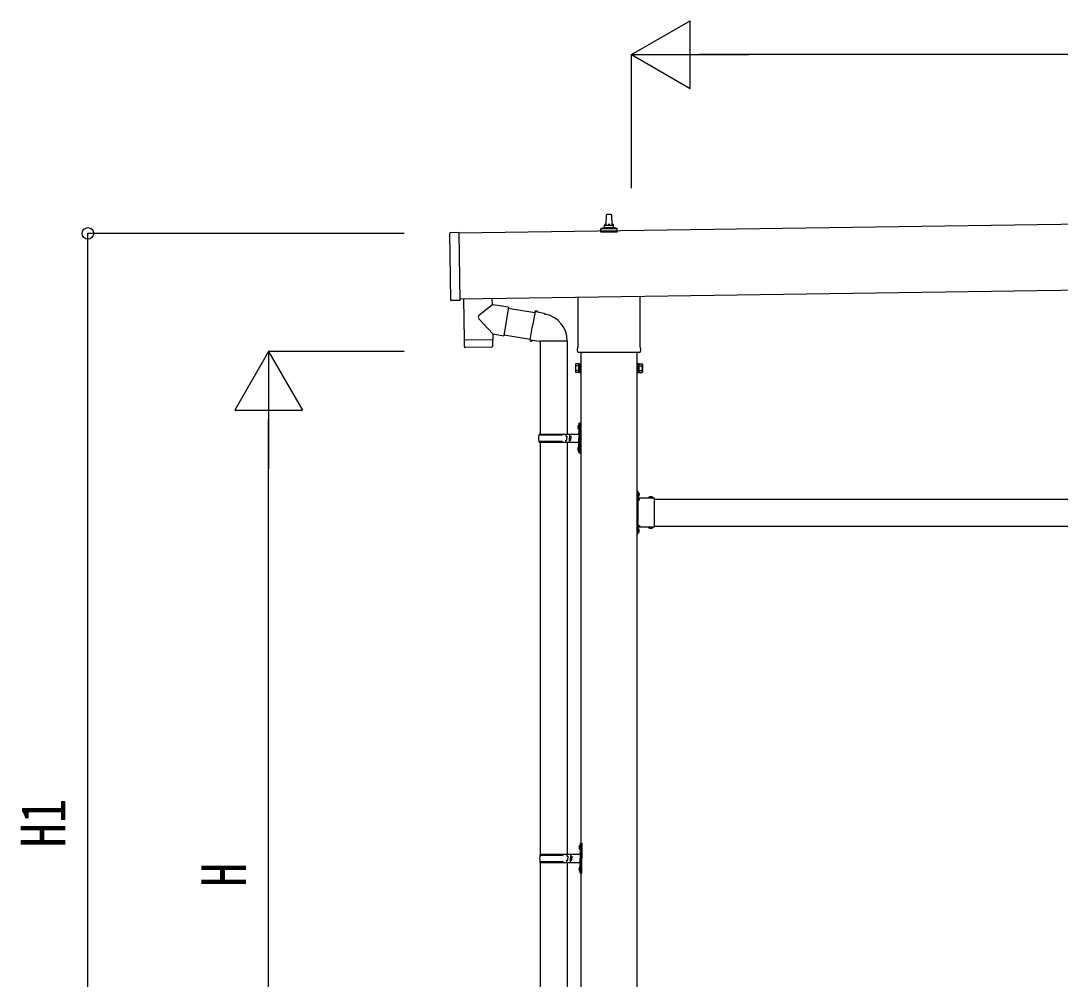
# Model space of a CAD drawing. Units: millimetres, scale not verified. Extents: x -12615 to 12615, y -8910 to 8910.
# Drawn here: x -6467 to -4166, y -2511 to -388 of the extents above; entities that cross this region are included whole.
import ezdxf
from ezdxf.enums import TextEntityAlignment as Align

# ---------------------------------------------------------------- set-up
doc = ezdxf.new("R2010")
doc.units = ezdxf.units.MM
doc.header["$LTSCALE"] = 40
for name, color, linetype in [('0-5_YKK_13', 4, 'Continuous'), ('0-6_YKK_A1', 4, 'Continuous'), ('0-7_YKK_D', 6, 'Continuous')]:
    doc.layers.add(name, color=color, linetype=linetype)
doc.styles.add('ＭＳ ゴシック', font='')
doc.styles.get('ＭＳ ゴシック').set_extended_font_data('MS Gothic')

msp = doc.modelspace()

# ---------------------------------------------------------------- linework, layer by layer
at = {"layer": '0-5_YKK_13'}
for p, q in [((-5170.94, -841.11), (-5170.21, -817.59)), ((-5169.21, -816.61), (-5160.67, -816.61)), ((-5159.67, -817.59), (-5158.94, -841.11)), ((-5183.19, -856.61), (-5183.19, -848.9)), ((-5182.81, -848.11), (-5147.07, -848.11)), ((-5182.43, -847.92), (-5175.7, -846.29)), ((-5175.32, -846.11), (-5154.56, -846.11)), ((-5174.94, -845.32), (-5174.94, -841.11)), ((-5173.94, -841.11), (-5155.94, -841.11)), ((-5154.94, -845.32), (-5154.94, -841.11)), ((-5147.45, -847.92), (-5154.18, -846.29)), ((-5146.69, -856.61), (-5146.69, -848.9)), ((-5515.14, -1006.56), (-5517.25, -858.57)), ((-5497.27, -857.29), (-5516.26, -857.56)), ((-5146.69, -856.61), (-5183.19, -856.61)), ((-5422.99, -1016.96), (-5423.2, -1002.66)), ((-5233.24, -1110.6), (-5233.24, -999.95)), ((-5096.64, -998), (-5096.64, -1110.6)), ((-5422.99, -1016.96), (-5452.76, -1041.2)), ((-5387.49, -1022.7), (-5422.99, -1016.96)), ((-5387.49, -1022.7), (-5397.66, -1085.58)), ((-5387.79, -1024.52), (-5328.81, -1033.92)), ((-5328.49, -1032.1), (-5334.02, -1063.46)), ((-5328.49, -1032.1), (-5327.35, -1030.12)), ((-5327.35, -1030.12), (-5323.78, -1030.74)), ((-5323.78, -1030.74), (-5323.37, -1033.09)), ((-5422.07, -1081.64), (-5452.94, -1048.53)), ((-5308.85, -1035.91), (-5307.17, -1037.54)), ((-5307.17, -1037.54), (-5305.05, -1037.99)), ((-5422.07, -1081.64), (-5397.66, -1085.58)), ((-5422.07, -1081.64), (-5421.9, -1093.65)), ((-5339.55, -1094.83), (-5334.02, -1063.46)), ((-5485.88, -1095.57), (-5485.46, -1108.61)), ((-5481.39, -1094.5), (-5481.36, -1095.5)), ((-5426.4, -1093.72), (-5426.4, -1094.72)), ((-5397.36, -1083.76), (-5339.23, -1093.01)), ((-5339.55, -1094.83), (-5339.15, -1097.08)), ((-5339.55, -1094.83), (-5334.4, -1095.65)), ((-5339.15, -1097.08), (-5335.59, -1097.71)), ((-5335.59, -1097.71), (-5334.4, -1095.65)), ((-5334.4, -1095.65), (-5319.79, -1097.96)), ((-5319.79, -1097.96), (-5317.59, -1096.98)), ((-5257.29, -1097.37), (-5318.48, -1097.37)), ((-5317.44, -1097.37), (-5317.44, -1303.38)), ((-5257.44, -1097.37), (-5257.44, -1303.38)), ((-5424.88, -1110.7), (-5482.42, -1111.52)), ((-5234.94, -1119.37), (-5234.94, -1113.87)), ((-5097, -1122.87), (-5232.88, -1122.87)), ((-5094.94, -1113.87), (-5094.94, -1119.37)), ((-5238.94, -1148.87), (-5238.18, -1147.56)), ((-5238.94, -1148.87), (-5238.94, -1165.87)), ((-5090.94, -1148.87), (-5091.7, -1147.56)), ((-5090.94, -1148.87), (-5090.94, -1165.87)), ((-5238.94, -1165.87), (-5238.18, -1167.19)), ((-5231.94, -1152.46), (-5238.18, -1152.46)), ((-5231.94, -1162.28), (-5238.18, -1162.28)), ((-5231.94, -1167.19), (-5238.18, -1167.19)), ((-5229.44, -1166.57), (-5231.94, -1166.57)), ((-5100.44, -1166.57), (-5097.94, -1166.57)), ((-5097.94, -1152.46), (-5091.7, -1152.46)), ((-5097.94, -1162.28), (-5091.7, -1162.28)), ((-5097.94, -1167.19), (-5091.7, -1167.19)), ((-5090.94, -1165.87), (-5091.7, -1167.19)), ((-5233.74, -1286.23), (-5231.7, -1287.23)), ((-5232.47, -1284.23), (-5231.84, -1284.23)), ((-5232.47, -1284.23), (-5232.47, -1292.53)), ((-5231.84, -1284.23), (-5231.84, -1292.53)), ((-5231.84, -1284.23), (-5231.44, -1284.63)), ((-5231.7, -1287.23), (-5231.09, -1288.38)), ((-5231.44, -1280.38), (-5228.44, -1278.88)), ((-5231.44, -1280.38), (-5231.44, -1312.38)), ((-5231.44, -1284.63), (-5231.44, -1292.13)), ((-5228.44, -1278.88), (-5228.44, -1312.38)), ((-5228.44, -1278.88), (-5227.44, -1278.88)), ((-5227.44, -1278.88), (-5227.44, -1312.38)), ((-5320.44, -1305.38), (-5270.11, -1305.38)), ((-5319.44, -1303.38), (-5233.44, -1303.38)), ((-5319.44, -1303.38), (-5319.44, -1305.38)), ((-5260.44, -1303.38), (-5260.44, -1307.88)), ((-5260.44, -1307.88), (-5258.44, -1307.88)), ((-5258.44, -1307.88), (-5258.44, -1312.38)), ((-5252.44, -1303.38), (-5252.44, -1312.38)), ((-5252.44, -1307.88), (-5249.44, -1307.88)), ((-5249.44, -1307.88), (-5249.44, -1312.38)), ((-5232.47, -1292.53), (-5231.84, -1292.53)), ((-5231.84, -1292.53), (-5231.44, -1292.13)), ((-5320.44, -1319.38), (-5270.11, -1319.38)), ((-5319.44, -1321.38), (-5319.44, -1319.38)), ((-5319.44, -1321.38), (-5233.44, -1321.38)), ((-5317.44, -1321.38), (-5317.44, -2233.87)), ((-5260.44, -1321.38), (-5260.44, -1316.88)), ((-5260.44, -1316.88), (-5258.44, -1316.88)), ((-5258.44, -1316.88), (-5258.44, -1312.38)), ((-5257.44, -1321.38), (-5257.44, -2233.87)), ((-5252.44, -1321.38), (-5252.44, -1312.38)), ((-5252.44, -1316.88), (-5249.44, -1316.88)), ((-5249.44, -1316.88), (-5249.44, -1312.38)), ((-5233.74, -1334.23), (-5231.7, -1335.23)), ((-5232.47, -1332.23), (-5231.84, -1332.23)), ((-5232.47, -1332.23), (-5232.47, -1340.53)), ((-5231.84, -1332.23), (-5231.84, -1340.53)), ((-5231.84, -1332.23), (-5231.44, -1332.63)), ((-5231.44, -1344.38), (-5231.44, -1312.38)), ((-5231.44, -1332.63), (-5231.44, -1340.13)), ((-5228.44, -1345.88), (-5228.44, -1312.38)), ((-5227.44, -1345.88), (-5227.44, -1312.38)), ((-5232.47, -1340.53), (-5231.84, -1340.53)), ((-5231.84, -1340.53), (-5231.44, -1340.13)), ((-5231.7, -1335.23), (-5231.09, -1336.38)), ((-5231.44, -1344.38), (-5228.44, -1345.88)), ((-5228.44, -1345.88), (-5227.44, -1345.88)), ((-5100.84, -1429.87), (-5102.44, -1429.87)), ((-5102.44, -1434.37), (-5100.84, -1434.37)), ((-5100.84, -1435.37), (-5102.44, -1435.37)), ((-5096.74, -1437.37), (-5102.44, -1437.37)), ((-5100.84, -1439.37), (-5102.44, -1439.37)), ((-5102.44, -1440.37), (-5100.84, -1440.37)), ((-5100.84, -1446.83), (-5100.84, -1429.87)), ((-5100.84, -1433.34), (-5100.84, -1441.41)), ((-5100.84, -1436.25), (-5098.18, -1434.92)), ((-5100.84, -1438.5), (-5098.18, -1439.82)), ((-5064.44, -1445.27), (-5100.84, -1445.27)), ((-5100.44, -1446.87), (-5097.44, -1446.87)), ((-5100.44, -1455.66), (-5100.44, -1448.87)), ((-5099.98, -1432.64), (-5100.14, -1432.64)), ((-5099.98, -1442.11), (-5100.14, -1442.11)), ((-5077.18, -1444.41), (-5077.18, -1444.57)), ((-5068.41, -1445.27), (-5076.48, -1445.27)), ((-5073.57, -1445.27), (-5074.89, -1442.61)), ((-5071.32, -1445.27), (-5069.99, -1442.61)), ((-5067.71, -1444.41), (-5067.71, -1444.57)), ((-5064.44, -1455.66), (-5064.44, -1445.27)), ((-5100.44, -1497.66), (-5100.44, -1457.09)), ((-5064.44, -1497.66), (-5064.44, -1457.09)), ((-5100.84, -1515.37), (-5102.44, -1515.37)), ((-5100.84, -1524.87), (-5100.84, -1507.91)), ((-5064.44, -1509.47), (-5100.84, -1509.47)), ((-5100.84, -1513.34), (-5100.84, -1521.41)), ((-5100.84, -1516.25), (-5098.18, -1514.92)), ((-5100.84, -1518.5), (-5098.18, -1519.82)), ((-5100.44, -1505.87), (-5100.44, -1499.09)), ((-5097.44, -1507.87), (-5100.44, -1507.87)), ((-5099.98, -1512.64), (-5100.14, -1512.64)), ((-5077.18, -1510.33), (-5077.18, -1510.17)), ((-5068.41, -1509.47), (-5076.48, -1509.47)), ((-5073.57, -1509.47), (-5074.89, -1512.13)), ((-5071.32, -1509.47), (-5069.99, -1512.13)), ((-5067.71, -1510.33), (-5067.71, -1510.17)), ((-5064.44, -1509.47), (-5064.44, -1499.09)), ((-5100.84, -1519.37), (-5102.44, -1519.37)), ((-5100.84, -1524.87), (-5102.44, -1524.87)), ((-5099.98, -1522.11), (-5100.14, -1522.11)), ((-5228.94, -2210.87), (-5225.94, -2209.37)), ((-5225.94, -2209.37), (-5225.94, -2242.87)), ((-5225.94, -2209.37), (-5224.94, -2209.37)), ((-5224.94, -2209.37), (-5224.94, -2242.87)), ((-5231.24, -2216.72), (-5229.2, -2217.72)), ((-5229.97, -2214.72), (-5229.34, -2214.72)), ((-5229.97, -2214.72), (-5229.97, -2223.02)), ((-5229.97, -2223.02), (-5229.34, -2223.02)), ((-5229.34, -2214.72), (-5229.34, -2223.02)), ((-5229.34, -2214.72), (-5228.94, -2215.12)), ((-5229.34, -2223.02), (-5228.94, -2222.62)), ((-5229.2, -2217.72), (-5228.59, -2218.87)), ((-5228.94, -2210.87), (-5228.94, -2242.87)), ((-5228.94, -2215.12), (-5228.94, -2222.62)), ((-5317.94, -2235.87), (-5267.61, -2235.87)), ((-5317.94, -2249.87), (-5267.61, -2249.87)), ((-5317.44, -2251.86), (-5317.44, -3211.37)), ((-5316.94, -2233.87), (-5230.94, -2233.87)), ((-5316.94, -2233.87), (-5316.94, -2235.87)), ((-5316.94, -2251.87), (-5316.94, -2249.87)), ((-5316.94, -2251.87), (-5230.94, -2251.87)), ((-5257.94, -2233.87), (-5257.94, -2238.37)), ((-5257.94, -2238.37), (-5255.94, -2238.37)), ((-5257.94, -2251.87), (-5257.94, -2247.37)), ((-5257.94, -2247.37), (-5255.94, -2247.37)), ((-5257.44, -2251.86), (-5257.44, -3211.37)), ((-5255.94, -2238.37), (-5255.94, -2242.87)), ((-5255.94, -2247.37), (-5255.94, -2242.87)), ((-5249.94, -2233.87), (-5249.94, -2242.87)), ((-5249.94, -2238.37), (-5246.94, -2238.37)), ((-5249.94, -2251.87), (-5249.94, -2242.87)), ((-5249.94, -2247.37), (-5246.94, -2247.37)), ((-5246.94, -2238.37), (-5246.94, -2242.87)), ((-5246.94, -2247.37), (-5246.94, -2242.87)), ((-5228.94, -2274.87), (-5228.94, -2242.87)), ((-5225.94, -2276.37), (-5225.94, -2242.87)), ((-5224.94, -2276.37), (-5224.94, -2242.87)), ((-5231.24, -2264.72), (-5229.2, -2265.72)), ((-5229.97, -2262.72), (-5229.34, -2262.72)), ((-5229.97, -2262.72), (-5229.97, -2271.02)), ((-5229.97, -2271.02), (-5229.34, -2271.02)), ((-5229.34, -2262.72), (-5229.34, -2271.02)), ((-5229.34, -2262.72), (-5228.94, -2263.12)), ((-5229.34, -2271.02), (-5228.94, -2270.62)), ((-5229.2, -2265.72), (-5228.59, -2266.87)), ((-5228.94, -2263.12), (-5228.94, -2270.62)), ((-5228.94, -2274.87), (-5225.94, -2276.37)), ((-5225.94, -2276.37), (-5224.94, -2276.37))]:
    msp.add_line(p, q, dxfattribs=at)
for points in [[(-5497.27, -857.29), (-5495.13, -1007.27), (-5514.12, -1007.54)], [(-5487.19, -1003.57), (-5485.89, -1094.57), (-5421.9, -1093.65)], [(-5328.49, -1032.1), (-5323.37, -1033.09), (-5308.85, -1035.91)], [(-5421.92, -1107.71), (-5421.88, -1094.65), (-5485.88, -1095.57)], [(-5231.94, -1167.19), (-5231.94, -1147.56), (-5238.18, -1147.56)], [(-5231.94, -1166.57), (-5231.94, -1148.17), (-5229.44, -1148.17)], [(-5097.94, -1166.57), (-5097.94, -1148.17), (-5100.44, -1148.17)], [(-5097.94, -1167.19), (-5097.94, -1147.56), (-5091.7, -1147.56)], [(-5233.74, -1290.53), (-5231.7, -1289.53), (-5231.09, -1288.38)], [(-5233.74, -1338.53), (-5231.7, -1337.53), (-5231.09, -1336.38)], [(-5102.44, -1444.87), (-5102.44, -1438.87), (-5102.44, -1435.87), (-5102.44, -1429.87)], [(-5100.44, -1448.87), (-5097.44, -1448.87), (-5097.44, -1445.27)], [(-5102.44, -1524.87), (-5102.44, -1518.87), (-5102.44, -1515.87), (-5102.44, -1509.87)], [(-5100.44, -1505.87), (-5097.44, -1505.87), (-5097.44, -1509.47)], [(-5231.24, -2221.02), (-5229.2, -2220.02), (-5228.59, -2218.87)], [(-5231.24, -2269.02), (-5229.2, -2268.02), (-5228.59, -2266.87)]]:
    msp.add_lwpolyline(points, dxfattribs=at)
for points in [[(-5229.44, -1167.87), (-5229.44, -1146.87), (-5227.44, -1146.87), (-5227.44, -1167.87)], [(-5100.44, -1167.87), (-5100.44, -1146.87), (-5102.44, -1146.87), (-5102.44, -1167.87)]]:
    msp.add_lwpolyline(points, close=True, dxfattribs=at)
for centre, radius, start, end in [((-5169.21, -817.61), 1, 90, 178.60509), ((-5160.67, -817.61), 1, 1.39491, 90), ((-5182.19, -848.9), 1, 103.62699, 180), ((-5175.94, -845.32), 1, 283.62699, 0), ((-5170.86, -841.74), 4.13, 90, 171.17633), ((-5173.94, -842.11), 1, 90, 180), ((-5161.61, -841.11), 4.83, 133.60282, 180), ((-5168.27, -841.11), 4.83, 0, 46.39718), ((-5159.03, -841.74), 4.13, 8.82367, 90), ((-5155.94, -842.11), 1, 0, 90), ((-5153.94, -845.32), 1, 180, 256.37301), ((-5147.69, -848.9), 1, 0, 76.37301), ((-5516.25, -858.56), 1, 90.81845, 180.81845), ((-5514.14, -1006.54), 1, 180.81845, 270.81845), ((-5449.45, -1044.95), 5, 131.47396, 225.79244), ((-5317.59, -1096.98), 60.3, 359.62495, 78), ((-5482.46, -1108.52), 3, 181.81845, 270.86677), ((-5424.92, -1107.7), 3, 270.81845, 359.81845), ((-5230.94, -1113.87), 4, 125.09963, 180), ((-5230.94, -1119.37), 4, 180, 194.47751), ((-5230.94, -1119.37), 4, 194.47751, 241.04498), ((-5098.94, -1119.37), 4, 298.95502, 345.52249), ((-5098.94, -1113.87), 4, 0, 54.90037), ((-5098.94, -1119.37), 4, 345.52249, 0), ((-5234.6, -1150.01), 4.34, 145.61575, 214.38425), ((-5095.29, -1150.01), 4.34, 325.61575, 34.38425), ((-5234.6, -1164.73), 4.34, 145.61575, 214.38425), ((-5222.7, -1157.37), 16.24, 162.41205, 197.58795), ((-5107.18, -1157.37), 16.24, 342.41205, 17.58795), ((-5095.29, -1164.73), 4.34, 325.61575, 34.38425), ((-5228.14, -1288.38), 6, 136.21765, 223.78235), ((-5271.69, -1312.38), 49.25, 171.82876, 180.00002), ((-5270.11, -1303.38), 2, 270, 359.99998), ((-5233.44, -1301.38), 2, 270, 359.99998), ((-5271.69, -1312.38), 49.25, 180.00002, 188.17127), ((-5270.11, -1321.38), 2, 0.00005, 90.00004), ((-5228.14, -1336.38), 6, 136.21765, 223.78235), ((-5233.44, -1323.38), 2, 0.00005, 90.00004), ((-5100.44, -1444.87), 2, 180, 270), ((-5100.14, -1433.34), 0.7, 90, 180), ((-5100.14, -1441.41), 0.7, 180, 270), ((-5099.98, -1433.5), 0.862, 39.12355, 90), ((-5099.98, -1441.24), 0.862, 270, 320.87645), ((-5104.74, -1437.37), 7, 0, 39.12355), ((-5104.74, -1437.37), 7, 320.87645, 0), ((-5076.48, -1444.57), 0.7, 180, 270), ((-5076.31, -1444.41), 0.862, 129.12355, 180), ((-5072.44, -1449.17), 7, 90, 129.12355), ((-5072.44, -1449.17), 7, 50.87645, 90), ((-5068.41, -1444.57), 0.7, 270, 0), ((-5068.57, -1444.41), 0.862, 0, 50.87645), ((-5101.14, -1456.37), 1, 314.427, 45.573), ((-5063.74, -1456.37), 1, 134.427, 225.573), ((-5100.44, -1509.87), 2, 90, 180), ((-5100.14, -1513.34), 0.7, 90, 180), ((-5101.14, -1498.37), 1, 314.427, 45.573), ((-5099.98, -1513.5), 0.862, 39.12355, 90), ((-5104.74, -1517.37), 7, 0, 39.12355), ((-5104.74, -1517.37), 7, 320.87645, 0), ((-5076.48, -1510.17), 0.7, 90, 180), ((-5076.31, -1510.33), 0.862, 180, 230.87645), ((-5072.44, -1505.57), 7, 230.87645, 270), ((-5072.44, -1505.57), 7, 270, 309.12355), ((-5068.41, -1510.17), 0.7, 0, 90), ((-5068.57, -1510.33), 0.862, 309.12355, 0), ((-5063.74, -1498.37), 1, 134.427, 225.573), ((-5100.14, -1521.41), 0.7, 180, 270), ((-5099.98, -1521.24), 0.862, 270, 320.87645), ((-5225.64, -2218.87), 6, 136.21765, 223.78235), ((-5230.94, -2231.87), 2, 270, 359.99998), ((-5269.19, -2242.87), 49.25, 171.82876, 180.00002), ((-5269.19, -2242.87), 49.25, 180.00002, 188.17127), ((-5267.61, -2233.87), 2, 270, 359.99998), ((-5267.61, -2251.87), 2, 0.00005, 90.00004), ((-5230.94, -2253.87), 2, 0.00005, 90.00004), ((-5225.64, -2266.87), 6, 136.21765, 223.78235)]:
    msp.add_arc(centre, radius, start, end, dxfattribs=at)
at = {"layer": '0-6_YKK_A1'}
for p, q in [((-110.21, -781.77), (-5497.25, -858.7)), ((-5495.18, -1003.69), (-108.14, -926.73)), ((-5227.44, -1122.87), (-5227.44, -3920.37)), ((-5102.44, -3920.37), (-5102.44, -1122.87)), ((-5064.44, -1447.37), (-2265.44, -1447.37)), ((-5097.44, -1507.37), (-5101.94, -1507.37)), ((-5064.44, -1507.37), (-2265.44, -1507.37))]:
    msp.add_line(p, q, dxfattribs=at)
msp.add_lwpolyline([(-5097.44, -1447.37), (-5101.94, -1447.37), (-5101.94, -1507.37)], dxfattribs=at)
at = {"layer": '0-7_YKK_D'}
for p, q in [((-5114.74, -463.19), (-4984.84, -388.19)), ((-4984.84, -538.19), (-4984.84, -388.19)), ((-5114.74, -758.94), (-5114.74, -462.19)), ((-5114.74, -463.19), (-4984.84, -538.19)), ((-5114.74, -463.19), (-4854.93, -463.19)), ((1426.7, -463.19), (-4964.74, -463.19)), ((-5618.67, -859.01), (-6319.67, -859.01)), ((-6318.67, -3420.37), (-6318.67, -859.01)), ((-5918.67, -1120.37), (-5993.67, -1250.27)), ((-5618.67, -1120.37), (-5919.67, -1120.37)), ((-5918.67, -1120.37), (-5843.67, -1250.27)), ((-5918.67, -1120.37), (-5918.67, -1380.18)), ((-5993.67, -1250.27), (-5843.67, -1250.27)), ((-5918.67, -3270.37), (-5918.67, -1270.37))]:
    msp.add_line(p, q, dxfattribs=at)
msp.add_circle((-6318.67, -859.01), 12.75, dxfattribs=at)

# ---------------------------------------------------------------- texts
at = {"layer": '0-7_YKK_D', "style": 'ＭＳ ゴシック', "width": 0.8}
for s, p in [('H1', (-6338.67, -2218.89)), ('H', (-5938.67, -2306.37))]:
    msp.add_text(s, height=98.97, rotation=90, dxfattribs=at).set_placement(p, align=Align.BOTTOM_LEFT)

doc.saveas('drawing.dxf')
